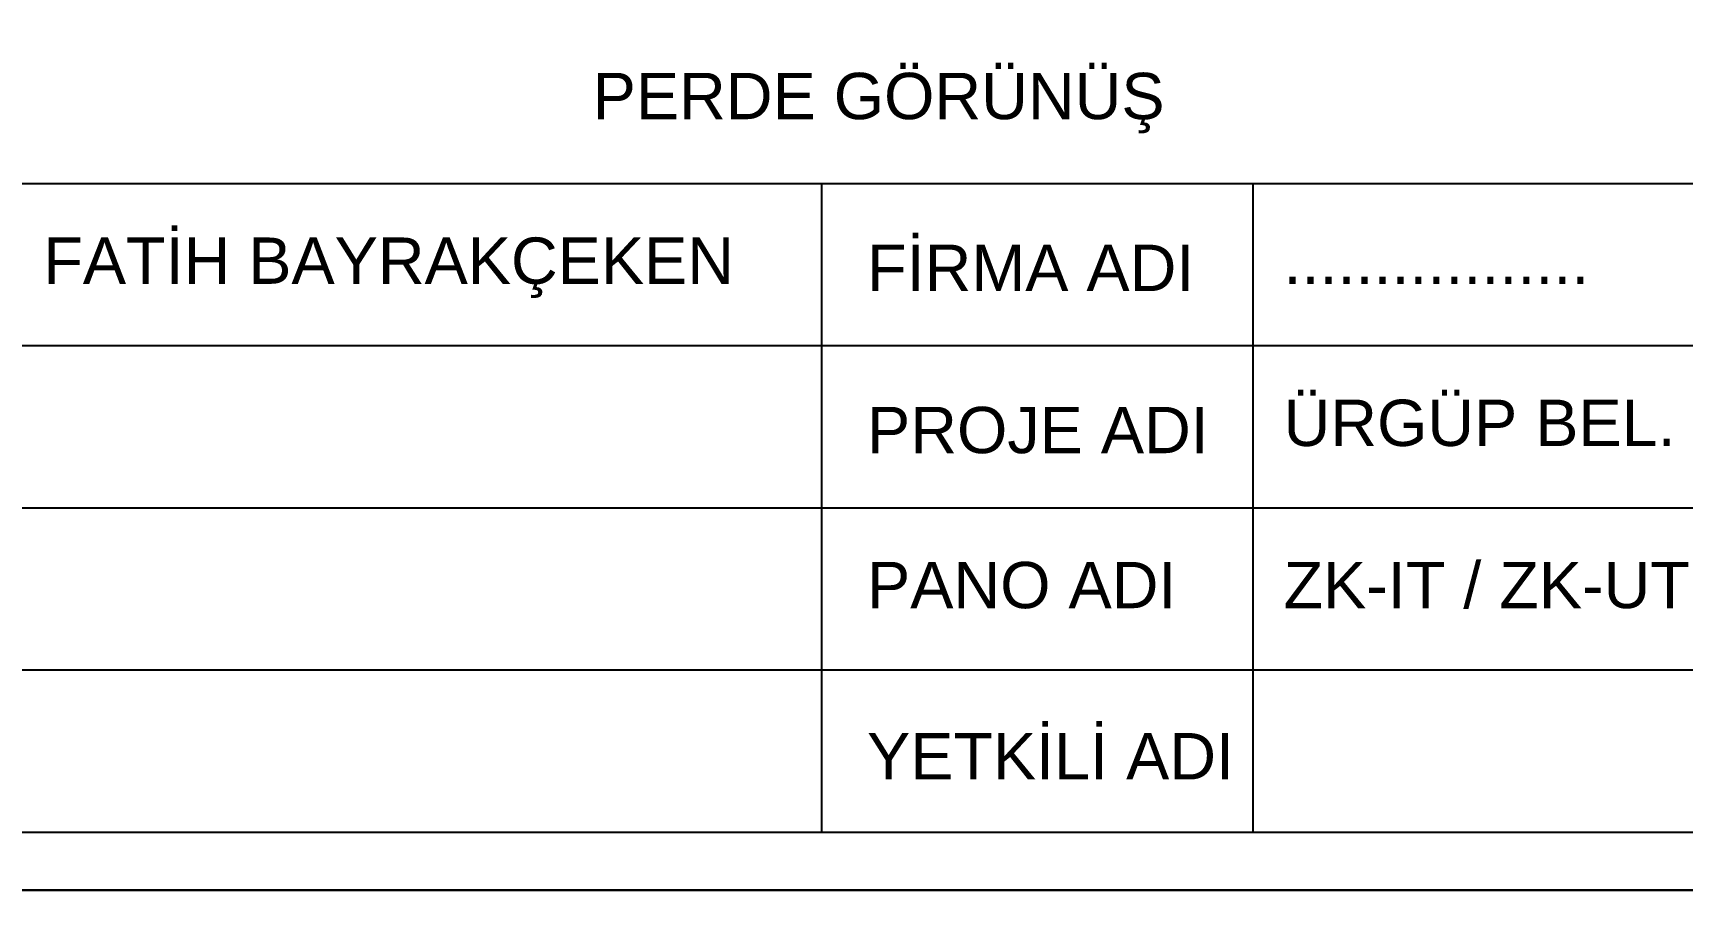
# Model space of a CAD drawing. Header units: millimetres. Extents: x 2046 to 14753, y 2361 to 29276.
# Drawn here: x 10135.1 to 10252.7, y 3952.9 to 4016.1 of the extents above; entities that cross this region are included whole.
import ezdxf

# ---------------------------------------------------------------- set-up
doc = ezdxf.new("R2010")
doc.units = ezdxf.units.MM
doc.styles.get("Standard").update_dxf_attribs({"font": 'arial.ttf'})

msp = doc.modelspace()

# ---------------------------------------------------------------- linework, layer by layer
for p, q in [((9976.789, 4005.334), (10449.544, 4005.334)), ((10191.331, 4005.334), (10191.331, 3959.068)), ((10222.099, 4005.334), (10222.099, 3959.068)), ((10104.873, 3993.768), (10304.199, 3993.768)), ((10104.873, 3982.201), (10434.652, 3982.201)), ((10104.873, 3970.635), (10449.544, 3970.635)), ((9976.789, 3959.068), (10449.544, 3959.068))]:
    msp.add_line(p, q)
for points in [[(10453.675, 3954.938), (10453.675, 4141.382), (9972.658, 4141.382), (9972.658, 3954.938), (10453.675, 3954.938)], [(10453.675, 3768.493), (10453.675, 3954.938), (9972.658, 3954.938), (9972.658, 3768.493), (10453.675, 3768.493)]]:
    msp.add_lwpolyline(points)

# ---------------------------------------------------------------- texts
at = {"color": 1}
for s, p in [('PERDE GÖRÜNÜŞ', (10175.021, 4009.919)), ('ZK-IT / ZK-UT DAĞITIM PANOSU', (10224.281, 3975.042))]:
    msp.add_text(s, height=3.3047, dxfattribs=at).set_placement(p)
for s, p in [('FATİH BAYRAKÇEKEN', (10135.849, 3998.175)), ('FİRMA ADI', (10194.586, 3997.662)), ('.................', (10224.281, 3998.175)), ('ÜRGÜP BEL. HAYVAN BAKIMEVİ', (10224.281, 3986.609)), ('PROJE ADI', (10194.586, 3986.097)), ('PANO ADI', (10194.586, 3975.04)), ('YETKİLİ ADI', (10194.586, 3962.831))]:
    msp.add_text(s, height=3.3047).set_placement(p)

doc.saveas('drawing.dxf')
